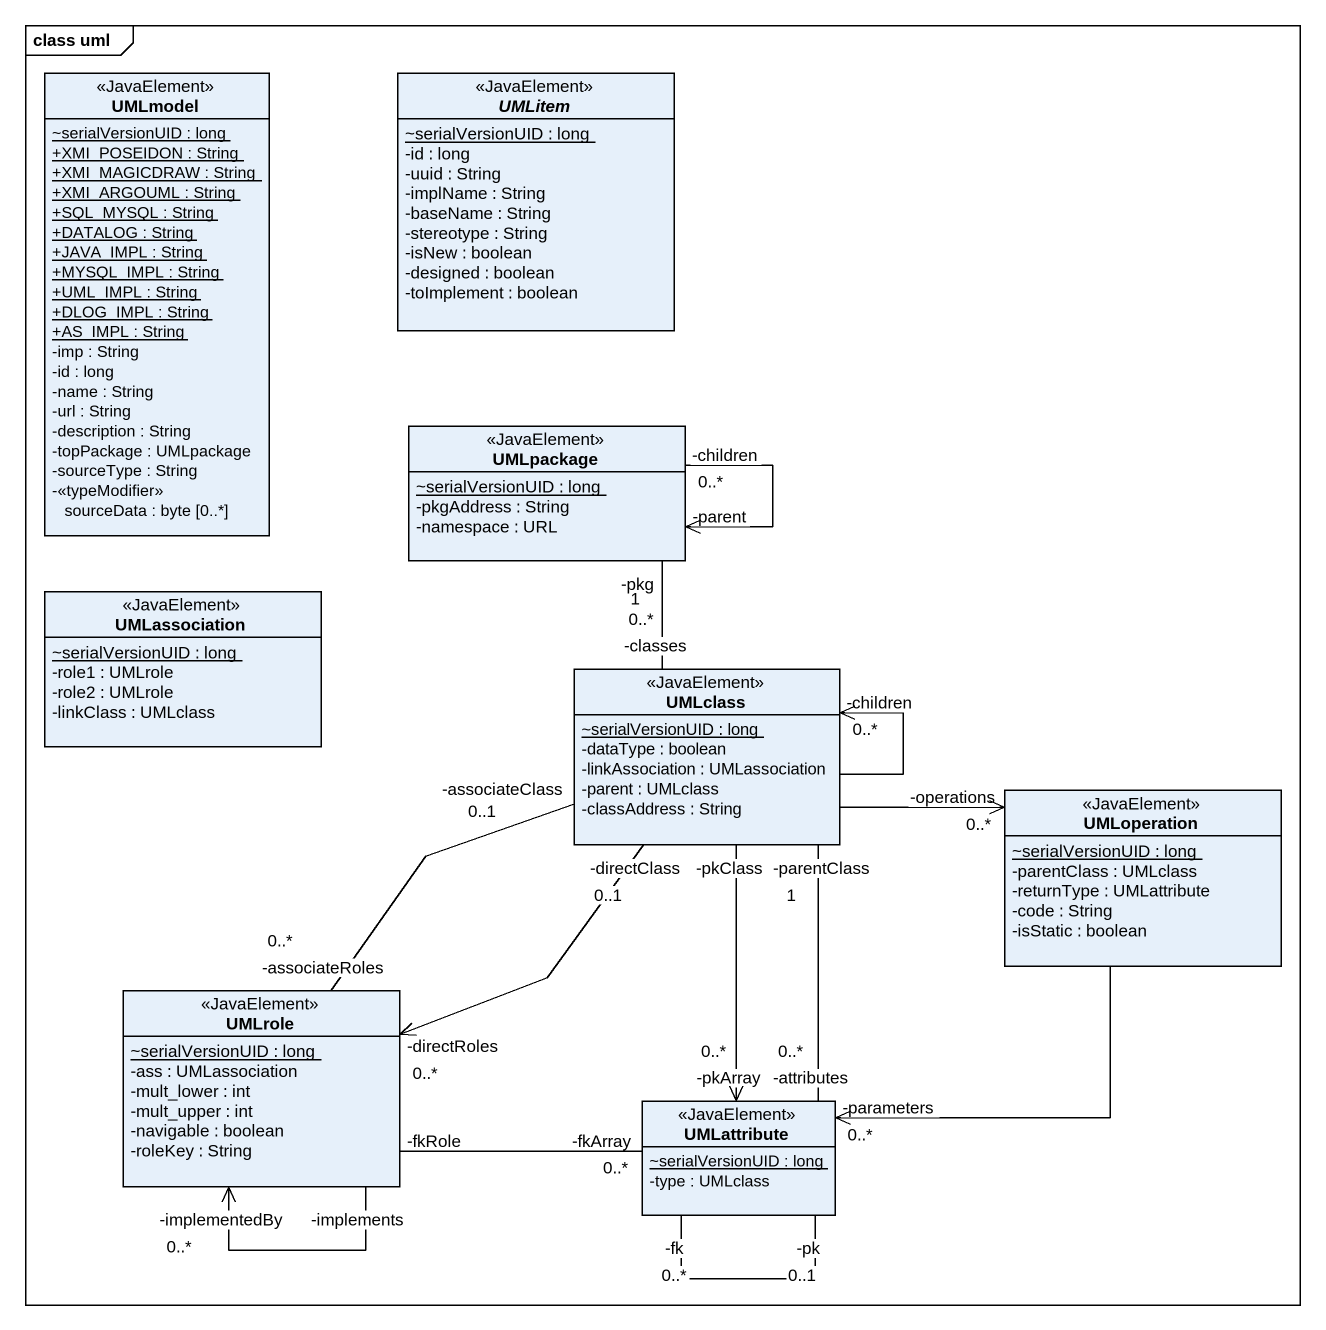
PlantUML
@startuml
mainframe class uml
hide circle
hide empty members
skinparam classAttributeIconSize 0
class UMLmodel <<JavaElement>> {
  {static} ~serialVersionUID : long
  {static} +XMI_POSEIDON : String
  {static} +XMI_MAGICDRAW : String
  {static} +XMI_ARGOUML : String
  {static} +SQL_MYSQL : String
  {static} +DATALOG : String
  {static} +JAVA_IMPL : String
  {static} +MYSQL_IMPL : String
  {static} +UML_IMPL : String
  {static} +DLOG_IMPL : String
  {static} +AS_IMPL : String
  -imp : String
  -id : long
  -name : String
  -url : String
  -description : String
  -topPackage : UMLpackage
  -sourceType : String
  -<<typeModifier>> sourceData : byte [0..*]
}
abstract class UMLitem <<JavaElement>> {
  {static} ~serialVersionUID : long
  -id : long
  -uuid : String
  -implName : String
  -baseName : String
  -stereotype : String
  -isNew : boolean
  -designed : boolean
  -toImplement : boolean
}
class UMLpackage <<JavaElement>> {
  {static} ~serialVersionUID : long
  -pkgAddress : String
  -namespace : URL
}
class UMLassociation <<JavaElement>> {
  {static} ~serialVersionUID : long
  -role1 : UMLrole
  -role2 : UMLrole
  -linkClass : UMLclass
}
class UMLclass <<JavaElement>> {
  {static} ~serialVersionUID : long
  -dataType : boolean
  -linkAssociation : UMLassociation
  -parent : UMLclass
  -classAddress : String
}
class UMLoperation <<JavaElement>> {
  {static} ~serialVersionUID : long
  -parentClass : UMLclass
  -returnType : UMLattribute
  -code : String
  -isStatic : boolean
}
class UMLrole <<JavaElement>> {
  {static} ~serialVersionUID : long
  -ass : UMLassociation
  -mult_lower : int
  -mult_upper : int
  -navigable : boolean
  -roleKey : String
}
class UMLattribute <<JavaElement>> {
  {static} ~serialVersionUID : long
  -type : UMLclass
}
UMLpackage "-children\n0..*" --> "-parent" UMLpackage
UMLclass "-classes\n0..*" -up- "-pkg\n1" UMLpackage
UMLclass "-children\n0..*" <-- UMLclass
UMLoperation "-operations\n0..*" <-left- UMLclass
UMLrole "-associateRoles\n0..*" -up- "-associateClass\n0..1" UMLclass
UMLrole "-directRoles\n0..*" <-up- "-directClass\n0..1" UMLclass
UMLrole "-implementedBy\n0..*" <-- "-implements" UMLrole
UMLattribute "-attributes\n0..*" -up- "-parentClass\n1" UMLclass
UMLattribute "-pkArray\n0..*" <-up- "-pkClass" UMLclass
UMLattribute "-parameters\n0..*" <-up- UMLoperation
UMLattribute "-fkArray\n0..*" -left- "-fkRole" UMLrole
UMLattribute "-fk\n0..*" -- "-pk\n0..1" UMLattribute
@enduml
